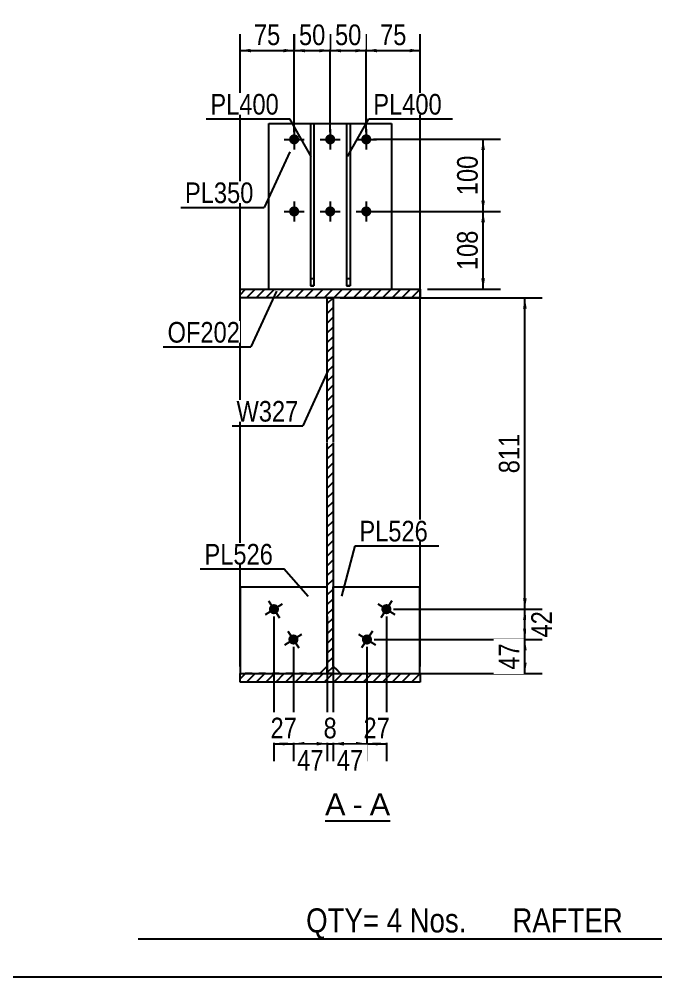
# Model space of a CAD drawing. Header units: millimetres. Extents: x -64 to 339, y -192 to 85.
# Drawn here: x 96.4 to 184.7, y -192.4 to -59.5 of the extents above; entities that cross this region are included whole.
import ezdxf

# ---------------------------------------------------------------- set-up
doc = ezdxf.new("R2010")
doc.units = ezdxf.units.MM
doc.linetypes.add('DXK_LINE_DOT1', pattern=[1.8814, 0.9407, -0.9407])
doc.styles.add('Arial', font='ARIAL.TTF', dxfattribs={"height": 0.2})
doc.styles.add('Arial Narrow', font='ARIALN.TTF', dxfattribs={"height": 0.2})

# ---------------------------------------------------------------- blocks, each defined once
blk = doc.blocks.new('Unknown-627019314-13507')
at = {"color": 5, "linetype": 'Continuous'}
blk.add_line((-61.02, -192.43), (338.98, -192.43), dxfattribs=at)
blk = doc.blocks.new('Unknown-627019314-12 - 17549')
at = {"color": 7, "linetype": 'Continuous'}
blk.add_line((138.78, -170.78), (147.81, -170.78), dxfattribs=at)
at = {"color": 0, "linetype": 'Continuous'}
for points in [[(141.63, -170.03), (141.63, -166.83), (138.78, -166.83), (138.78, -170.03)], [(144.01, -170.03), (144.01, -166.83), (142.59, -166.83), (142.59, -170.03)], [(147.81, -170.03), (147.81, -166.83), (144.97, -166.83), (144.97, -170.03)]]:
    blk.add_wipeout(points, dxfattribs=at)
at = {"color": 96, "linetype": 'Continuous', "style": 'Arial'}
for s, p in [('A', (138.78, -170.03)), ('A', (144.97, -170.03)), ('-', (142.59, -170.03))]:
    blk.add_text(s, height=3.06, dxfattribs=at).set_placement(p)
blk = doc.blocks.new('Part-627019314-17608 - 17549')
at = {"color": 2, "linetype": 'Continuous'}
for p, q in [((139.93, -138.32), (151.93, -138.32)), ((139.93, -149.32), (139.93, -138.32)), ((151.93, -150.32), (151.93, -138.32)), ((139.93, -149.32), (140.93, -150.32)), ((140.93, -150.32), (151.93, -150.32)), ((140.93, -150.32), (140.93, -150.32))]:
    blk.add_line(p, q, dxfattribs=at)
at = {"color": 7, "linetype": 'DXK_LINE_DOT1'}
for p, q in [((139.93, -138.32), (151.93, -138.32)), ((140.93, -150.32), (139.93, -149.32)), ((140.93, -150.32), (151.93, -150.32))]:
    blk.add_line(p, q, dxfattribs=at)
blk = doc.blocks.new('Part-627019314-17600 - 17549')
at = {"color": 2, "linetype": 'Continuous'}
for p, q in [((131, -97.02), (131, -74.02)), ((131, -74.02), (148, -74.02)), ((148, -74.02), (148, -97.02))]:
    blk.add_line(p, q, dxfattribs=at)
at = {"color": 7, "linetype": 'DXK_LINE_DOT1'}
for p, q in [((131, -74.02), (148, -74.02)), ((131, -97.02), (131, -97.02)), ((131, -97.02), (131, -97.02)), ((131, -97.02), (148, -97.02)), ((148, -97.02), (148, -97.02)), ((148, -97.02), (148, -97.02))]:
    blk.add_line(p, q, dxfattribs=at)
blk = doc.blocks.new('Part-627019314-17607 - 17549')
at = {"color": 2, "linetype": 'Continuous'}
for p, q in [((141.75, -74.02), (141.75, -96.51)), ((141.75, -74.02), (142.25, -74.02)), ((142.25, -74.02), (142.25, -96.51)), ((141.75, -96.51), (142.25, -96.51)), ((141.75, -96.52), (142.25, -96.52))]:
    blk.add_line(p, q, dxfattribs=at)
at = {"color": 7, "linetype": 'DXK_LINE_DOT1'}
for p, q in [((141.75, -95.52), (142.25, -95.52)), ((141.75, -96.51), (141.75, -96.52)), ((142.25, -96.51), (142.25, -96.52))]:
    blk.add_line(p, q, dxfattribs=at)
blk = doc.blocks.new('Part-627019314-17551 - 17549')
at = {"linetype": 'Continuous'}
h = blk.add_hatch(dxfattribs=at)
h.set_pattern_fill('', scale=0.3, style=0, pattern_type=0)
h.set_pattern_definition([(45, (151.999, -97.0159), (-0.67352, 0.67352), [])])
h.paths.add_polyline_path([(152, -98.22), (152, -97.02), (127, -97.02), (127, -98.22)])
at = {"color": 2, "linetype": 'Continuous'}
for p, q in [((127, -97.02), (127, -97.02)), ((127, -98.22), (127, -97.02)), ((127, -97.02), (152, -97.02)), ((127, -98.22), (127, -98.22)), ((152, -98.22), (127, -98.22)), ((152, -97.02), (152, -97.02)), ((152, -97.02), (152, -98.22)), ((152, -98.22), (152, -98.22))]:
    blk.add_line(p, q, dxfattribs=at)
blk = doc.blocks.new('Part-627019314-17562 - 17549')
at = {"linetype": 'Continuous'}
h = blk.add_hatch(dxfattribs=at)
h.set_pattern_fill('', scale=0.3, style=0, pattern_type=0)
h.set_pattern_definition([(45, (151.999, -150.346), (-0.67352, 0.67352), [])])
h.paths.add_polyline_path([(152, -151.55), (152, -150.35), (127, -150.35), (127, -151.55)])
at = {"color": 2, "linetype": 'Continuous'}
for p, q in [((127, -150.35), (127, -150.35)), ((127, -151.55), (127, -150.35)), ((127, -150.35), (152, -150.35)), ((152, -150.35), (152, -150.35)), ((152, -150.35), (152, -151.55)), ((127, -151.55), (127, -151.55)), ((152, -151.55), (127, -151.55)), ((152, -151.55), (152, -151.55))]:
    blk.add_line(p, q, dxfattribs=at)
blk = doc.blocks.new('Part-627019314-17641 - 17549')
at = {"color": 2, "linetype": 'Continuous'}
for p, q in [((136.75, -74.02), (136.75, -96.51)), ((136.75, -74.02), (137.25, -74.02)), ((137.25, -74.02), (137.25, -96.51)), ((136.75, -96.51), (137.25, -96.51)), ((136.75, -96.52), (137.25, -96.52))]:
    blk.add_line(p, q, dxfattribs=at)
at = {"color": 7, "linetype": 'DXK_LINE_DOT1'}
for p, q in [((136.75, -95.52), (137.25, -95.52)), ((136.75, -96.51), (136.75, -96.52)), ((137.25, -96.51), (137.25, -96.52))]:
    blk.add_line(p, q, dxfattribs=at)
blk = doc.blocks.new('Part-627019314-17633 - 17549')
at = {"color": 2, "linetype": 'Continuous'}
for p, q in [((127.07, -138.32), (139.07, -138.32)), ((127.07, -150.32), (127.07, -138.32)), ((139.07, -149.32), (139.07, -138.32)), ((138.07, -150.32), (139.07, -149.32)), ((127.07, -150.32), (138.07, -150.32)), ((138.07, -150.32), (138.07, -150.32))]:
    blk.add_line(p, q, dxfattribs=at)
at = {"color": 7, "linetype": 'DXK_LINE_DOT1'}
for p, q in [((127.07, -138.32), (139.07, -138.32)), ((138.07, -150.32), (139.07, -149.32)), ((138.07, -150.32), (127.07, -150.32))]:
    blk.add_line(p, q, dxfattribs=at)
blk = doc.blocks.new('Part-627019314-17660 - 17549')
at = {"linetype": 'Continuous'}
h = blk.add_hatch(dxfattribs=at)
h.set_pattern_fill('', scale=0.3, style=0, pattern_type=0)
h.set_pattern_definition([(45, (139.899, -98.2159), (-0.67352, 0.67352), [])])
h.paths.add_polyline_path([(139.9, -150.35), (139.9, -98.22), (139.1, -98.22), (139.1, -150.35)])
at = {"color": 2, "linetype": 'Continuous'}
for p, q in [((139.1, -118.22), (139.1, -98.22)), ((139.1, -98.22), (139.9, -98.22)), ((139.9, -98.22), (139.9, -118.22)), ((139.1, -150.35), (139.1, -118.32)), ((139.9, -118.32), (139.9, -150.35)), ((139.9, -150.35), (139.1, -150.35))]:
    blk.add_line(p, q, dxfattribs=at)
blk = doc.blocks.new('Bolt-627019314-17684 - 17549')
at = {"linetype": 'Continuous'}
for points in [[(135.2, -76.22), (135.18, -76.36), (135.14, -76.5), (135.07, -76.63), (134.97, -76.74), (134.85, -76.82), (134.72, -76.88), (134.57, -76.91), (134.43, -76.91), (134.28, -76.88), (134.15, -76.82), (134.03, -76.74), (133.93, -76.63), (133.86, -76.5), (133.81, -76.36), (133.8, -76.22), (133.81, -76.07), (133.86, -75.93), (133.93, -75.8), (134.03, -75.69), (134.15, -75.61), (134.28, -75.55), (134.43, -75.52), (134.57, -75.52), (134.72, -75.55), (134.85, -75.61), (134.97, -75.69), (135.07, -75.8), (135.14, -75.93), (135.18, -76.07)], [(140.2, -76.22), (140.18, -76.36), (140.14, -76.5), (140.07, -76.63), (139.97, -76.74), (139.85, -76.82), (139.72, -76.88), (139.57, -76.91), (139.43, -76.91), (139.28, -76.88), (139.15, -76.82), (139.03, -76.74), (138.93, -76.63), (138.86, -76.5), (138.81, -76.36), (138.8, -76.22), (138.81, -76.07), (138.86, -75.93), (138.93, -75.8), (139.03, -75.69), (139.15, -75.61), (139.28, -75.55), (139.43, -75.52), (139.57, -75.52), (139.72, -75.55), (139.85, -75.61), (139.97, -75.69), (140.07, -75.8), (140.14, -75.93), (140.18, -76.07)], [(145.2, -76.22), (145.18, -76.36), (145.14, -76.5), (145.07, -76.63), (144.97, -76.74), (144.85, -76.82), (144.72, -76.88), (144.57, -76.91), (144.43, -76.91), (144.28, -76.88), (144.15, -76.82), (144.03, -76.74), (143.93, -76.63), (143.86, -76.5), (143.81, -76.36), (143.8, -76.22), (143.81, -76.07), (143.86, -75.93), (143.93, -75.8), (144.03, -75.69), (144.15, -75.61), (144.28, -75.55), (144.43, -75.52), (144.57, -75.52), (144.72, -75.55), (144.85, -75.61), (144.97, -75.69), (145.07, -75.8), (145.14, -75.93), (145.18, -76.07)], [(135.2, -86.22), (135.18, -86.36), (135.14, -86.5), (135.07, -86.63), (134.97, -86.74), (134.85, -86.82), (134.72, -86.88), (134.57, -86.91), (134.43, -86.91), (134.28, -86.88), (134.15, -86.82), (134.03, -86.74), (133.93, -86.63), (133.86, -86.5), (133.81, -86.36), (133.8, -86.22), (133.81, -86.07), (133.86, -85.93), (133.93, -85.8), (134.03, -85.69), (134.15, -85.61), (134.28, -85.55), (134.43, -85.52), (134.57, -85.52), (134.72, -85.55), (134.85, -85.61), (134.97, -85.69), (135.07, -85.8), (135.14, -85.93), (135.18, -86.07)], [(140.2, -86.22), (140.18, -86.36), (140.14, -86.5), (140.07, -86.63), (139.97, -86.74), (139.85, -86.82), (139.72, -86.88), (139.57, -86.91), (139.43, -86.91), (139.28, -86.88), (139.15, -86.82), (139.03, -86.74), (138.93, -86.63), (138.86, -86.5), (138.81, -86.36), (138.8, -86.22), (138.81, -86.07), (138.86, -85.93), (138.93, -85.8), (139.03, -85.69), (139.15, -85.61), (139.28, -85.55), (139.43, -85.52), (139.57, -85.52), (139.72, -85.55), (139.85, -85.61), (139.97, -85.69), (140.07, -85.8), (140.14, -85.93), (140.18, -86.07)], [(145.2, -86.22), (145.18, -86.36), (145.14, -86.5), (145.07, -86.63), (144.97, -86.74), (144.85, -86.82), (144.72, -86.88), (144.57, -86.91), (144.43, -86.91), (144.28, -86.88), (144.15, -86.82), (144.03, -86.74), (143.93, -86.63), (143.86, -86.5), (143.81, -86.36), (143.8, -86.22), (143.81, -86.07), (143.86, -85.93), (143.93, -85.8), (144.03, -85.69), (144.15, -85.61), (144.28, -85.55), (144.43, -85.52), (144.57, -85.52), (144.72, -85.55), (144.85, -85.61), (144.97, -85.69), (145.07, -85.8), (145.14, -85.93), (145.18, -86.07)]]:
    blk.add_hatch(color=3, dxfattribs=at).paths.add_polyline_path(points)
at = {"color": 3, "linetype": 'Continuous'}
for p, q in [((134.5, -74.82), (134.5, -77.62)), ((139.5, -74.82), (139.5, -77.62)), ((144.5, -74.82), (144.5, -77.62)), ((133.1, -76.22), (135.9, -76.22)), ((138.1, -76.22), (140.9, -76.22)), ((143.1, -76.22), (145.9, -76.22)), ((134.5, -84.82), (134.5, -87.62)), ((139.5, -84.82), (139.5, -87.62)), ((144.5, -84.82), (144.5, -87.62)), ((133.1, -86.22), (135.9, -86.22)), ((138.1, -86.22), (140.9, -86.22)), ((143.1, -86.22), (145.9, -86.22))]:
    blk.add_line(p, q, dxfattribs=at)
blk = doc.blocks.new('Bolt-627019314-17688 - 17549')
at = {"linetype": 'Continuous'}
for points in [[(147.89, -141.79), (147.8, -141.9), (147.68, -141.99), (147.55, -142.06), (147.41, -142.1), (147.27, -142.11), (147.12, -142.08), (146.98, -142.03), (146.86, -141.95), (146.76, -141.85), (146.68, -141.73), (146.62, -141.59), (146.6, -141.45), (146.61, -141.3), (146.64, -141.16), (146.71, -141.03), (146.8, -140.92), (146.91, -140.82), (147.04, -140.76), (147.19, -140.72), (147.33, -140.71), (147.48, -140.73), (147.61, -140.78), (147.74, -140.86), (147.84, -140.96), (147.92, -141.09), (147.97, -141.22), (148, -141.37), (147.99, -141.51), (147.95, -141.65)], [(145.19, -145.99), (145.1, -146.11), (144.98, -146.2), (144.85, -146.27), (144.71, -146.31), (144.57, -146.32), (144.42, -146.29), (144.28, -146.24), (144.16, -146.16), (144.06, -146.06), (143.98, -145.94), (143.92, -145.8), (143.9, -145.66), (143.91, -145.51), (143.94, -145.37), (144.01, -145.24), (144.1, -145.12), (144.21, -145.03), (144.34, -144.96), (144.49, -144.93), (144.63, -144.92), (144.78, -144.94), (144.91, -144.99), (145.04, -145.07), (145.14, -145.17), (145.22, -145.29), (145.27, -145.43), (145.3, -145.58), (145.29, -145.72), (145.25, -145.86)]]:
    blk.add_hatch(color=3, dxfattribs=at).paths.add_polyline_path(points)
at = {"color": 3, "linetype": 'Continuous'}
for p, q in [((146.12, -140.65), (148.48, -142.16)), ((148.05, -140.23), (146.54, -142.59)), ((145.35, -144.44), (143.84, -146.79)), ((143.42, -144.86), (145.78, -146.37))]:
    blk.add_line(p, q, dxfattribs=at)
blk = doc.blocks.new('Bolt-627019314-17705 - 17549')
at = {"linetype": 'Continuous'}
for points in [[(132.29, -141.03), (132.35, -141.16), (132.39, -141.3), (132.4, -141.45), (132.37, -141.59), (132.32, -141.73), (132.24, -141.85), (132.14, -141.95), (132.01, -142.03), (131.88, -142.08), (131.73, -142.11), (131.59, -142.1), (131.44, -142.06), (131.31, -141.99), (131.2, -141.9), (131.11, -141.79), (131.04, -141.65), (131.01, -141.51), (131, -141.37), (131.02, -141.22), (131.08, -141.09), (131.16, -140.96), (131.26, -140.86), (131.38, -140.78), (131.52, -140.73), (131.67, -140.71), (131.81, -140.72), (131.95, -140.76), (132.08, -140.82), (132.2, -140.92)], [(134.99, -145.24), (135.05, -145.37), (135.09, -145.51), (135.1, -145.66), (135.07, -145.8), (135.02, -145.94), (134.94, -146.06), (134.84, -146.16), (134.71, -146.24), (134.58, -146.29), (134.43, -146.32), (134.29, -146.31), (134.14, -146.27), (134.01, -146.2), (133.9, -146.11), (133.81, -145.99), (133.74, -145.86), (133.71, -145.72), (133.7, -145.58), (133.72, -145.43), (133.78, -145.29), (133.86, -145.17), (133.96, -145.07), (134.08, -144.99), (134.22, -144.94), (134.37, -144.92), (134.51, -144.93), (134.65, -144.96), (134.78, -145.03), (134.9, -145.12)]]:
    blk.add_hatch(color=3, dxfattribs=at).paths.add_polyline_path(points)
at = {"color": 3, "linetype": 'Continuous'}
for p, q in [((130.52, -142.16), (132.88, -140.65)), ((130.94, -140.23), (132.46, -142.59)), ((133.64, -144.44), (135.15, -146.79)), ((133.22, -146.37), (135.58, -144.86))]:
    blk.add_line(p, q, dxfattribs=at)
blk = doc.blocks.new('StraightDimension-627019314-17751 - 17549')
at = {"linetype": 'Continuous'}
for points in [[(166.25, -142.91), (166.5, -141.41), (166.75, -142.91)], [(166.75, -144.12), (166.5, -145.62), (166.25, -144.12)]]:
    blk.add_hatch(color=7, dxfattribs=at).paths.add_polyline_path(points)
at = {"color": 7, "linetype": 'Continuous'}
for p, q in [((148.3, -141.41), (168.75, -141.41)), ((166.5, -145.62), (166.5, -141.41)), ((145.6, -145.62), (168.75, -145.62))]:
    blk.add_line(p, q, dxfattribs=at)
at = {"color": 0}
blk.add_wipeout([(170.85, -141.08), (166.65, -141.08), (166.65, -145.94), (170.85, -145.94)], dxfattribs=at)
at = {"color": 3, "style": 'Arial Narrow'}
blk.add_text('42', height=2.863, rotation=90.0002, dxfattribs=at).set_placement((170.25, -145.34))
blk = doc.blocks.new('StraightDimension-627019314-17752 - 17549')
at = {"linetype": 'Continuous'}
for points in [[(166.25, -147.12), (166.5, -145.62), (166.75, -147.12)], [(166.75, -148.85), (166.5, -150.35), (166.25, -148.85)]]:
    blk.add_hatch(color=7, dxfattribs=at).paths.add_polyline_path(points)
at = {"color": 7, "linetype": 'Continuous'}
for p, q in [((145.6, -145.62), (168.9, -145.62)), ((166.5, -150.35), (166.5, -145.62)), ((140.9, -150.35), (168.9, -150.35))]:
    blk.add_line(p, q, dxfattribs=at)
at = {"color": 0}
blk.add_wipeout([(166.35, -145.55), (162.15, -145.55), (162.15, -150.41), (166.35, -150.41)], dxfattribs=at)
at = {"color": 3, "style": 'Arial Narrow'}
blk.add_text('47', height=2.863, rotation=90.0002, dxfattribs=at).set_placement((165.75, -149.81))
blk = doc.blocks.new('StraightDimension-627019314-17944 - 17549')
at = {"linetype": 'Continuous'}
for points in [[(135.9, -160.33), (134.4, -160.08), (135.9, -159.83)], [(137.6, -159.83), (139.1, -160.08), (137.6, -160.33)]]:
    blk.add_hatch(color=7, dxfattribs=at).paths.add_polyline_path(points)
at = {"color": 7, "linetype": 'Continuous'}
for p, q in [((139.1, -142.41), (139.1, -162.33)), ((134.4, -146.62), (134.4, -162.33)), ((134.4, -160.08), (139.1, -160.08))]:
    blk.add_line(p, q, dxfattribs=at)
at = {"color": 0}
blk.add_wipeout([(139.18, -164.43), (139.18, -160.23), (134.32, -160.23), (134.32, -164.43)], dxfattribs=at)
at = {"color": 3, "style": 'Arial Narrow'}
blk.add_text('47', height=2.863, dxfattribs=at).set_placement((134.92, -163.83))
blk = doc.blocks.new('StraightDimension-627019314-17794 - 17549')
at = {"linetype": 'Continuous'}
for points in [[(146, -64.14), (144.5, -63.89), (146, -63.64)], [(150.5, -63.64), (152, -63.89), (150.5, -64.14)]]:
    blk.add_hatch(color=7, dxfattribs=at).paths.add_polyline_path(points)
at = {"color": 7, "linetype": 'Continuous'}
for p, q in [((144.5, -75.21), (144.5, -61.64)), ((152, -149.35), (152, -61.64)), ((144.5, -63.89), (152, -63.89))]:
    blk.add_line(p, q, dxfattribs=at)
at = {"color": 0}
blk.add_wipeout([(150.68, -63.74), (150.68, -59.54), (145.82, -59.54), (145.82, -63.74)], dxfattribs=at)
at = {"color": 3, "style": 'Arial Narrow'}
blk.add_text('75', height=2.863, dxfattribs=at).set_placement((146.42, -63.14))
blk = doc.blocks.new('StraightDimension-627019314-17750 - 17549')
at = {"linetype": 'Continuous'}
for points in [[(166.25, -99.72), (166.5, -98.22), (166.75, -99.72)], [(166.75, -139.91), (166.5, -141.41), (166.25, -139.91)]]:
    blk.add_hatch(color=7, dxfattribs=at).paths.add_polyline_path(points)
at = {"color": 7, "linetype": 'Continuous'}
for p, q in [((140.9, -98.22), (168.9, -98.22)), ((166.5, -141.41), (166.5, -98.22)), ((148.3, -141.41), (168.9, -141.41))]:
    blk.add_line(p, q, dxfattribs=at)
at = {"color": 0}
blk.add_wipeout([(166.35, -116.47), (162.15, -116.47), (162.15, -123.15), (166.35, -123.15)], dxfattribs=at)
at = {"color": 3, "style": 'Arial Narrow'}
blk.add_text('811', height=2.863, rotation=90.0002, dxfattribs=at).set_placement((165.75, -122.55))
blk = doc.blocks.new('StraightDimension-627019314-17795 - 17549')
at = {"linetype": 'Continuous'}
for points in [[(141, -64.14), (139.5, -63.89), (141, -63.64)], [(143, -63.64), (144.5, -63.89), (143, -64.14)]]:
    blk.add_hatch(color=7, dxfattribs=at).paths.add_polyline_path(points)
at = {"color": 7, "linetype": 'Continuous'}
for p, q in [((139.5, -75.21), (139.5, -61.64)), ((144.5, -75.21), (144.5, -61.64)), ((139.5, -63.89), (144.5, -63.89))]:
    blk.add_line(p, q, dxfattribs=at)
at = {"color": 0}
blk.add_wipeout([(144.43, -63.74), (144.43, -59.54), (139.57, -59.54), (139.57, -63.74)], dxfattribs=at)
at = {"color": 3, "style": 'Arial Narrow'}
blk.add_text('50', height=2.863, dxfattribs=at).set_placement((140.17, -63.14))
blk = doc.blocks.new('StraightDimension-627019314-17941 - 17549')
at = {"linetype": 'Continuous'}
for points in [[(146.1, -160.33), (144.6, -160.08), (146.1, -159.83)], [(145.8, -159.83), (147.3, -160.08), (145.8, -160.33)]]:
    blk.add_hatch(color=7, dxfattribs=at).paths.add_polyline_path(points)
at = {"color": 7, "linetype": 'Continuous'}
for p, q in [((147.3, -142.41), (147.3, -162.48)), ((144.6, -146.62), (144.6, -162.48)), ((144.6, -160.08), (147.3, -160.08))]:
    blk.add_line(p, q, dxfattribs=at)
at = {"color": 0}
blk.add_wipeout([(148.38, -159.93), (148.38, -155.73), (143.52, -155.73), (143.52, -159.93)], dxfattribs=at)
at = {"color": 3, "style": 'Arial Narrow'}
blk.add_text('27', height=2.863, dxfattribs=at).set_placement((144.12, -159.33))
blk = doc.blocks.new('StraightDimension-627019314-17796 - 17549')
at = {"linetype": 'Continuous'}
for points in [[(136, -64.14), (134.5, -63.89), (136, -63.64)], [(138, -63.64), (139.5, -63.89), (138, -64.14)]]:
    blk.add_hatch(color=7, dxfattribs=at).paths.add_polyline_path(points)
at = {"color": 7, "linetype": 'Continuous'}
for p, q in [((134.5, -75.21), (134.5, -61.64)), ((139.5, -75.21), (139.5, -61.64)), ((134.5, -63.89), (139.5, -63.89))]:
    blk.add_line(p, q, dxfattribs=at)
at = {"color": 0}
blk.add_wipeout([(139.43, -63.74), (139.43, -59.54), (134.57, -59.54), (134.57, -63.74)], dxfattribs=at)
at = {"color": 3, "style": 'Arial Narrow'}
blk.add_text('50', height=2.863, dxfattribs=at).set_placement((135.17, -63.14))
blk = doc.blocks.new('StraightDimension-627019314-17797 - 17549')
at = {"linetype": 'Continuous'}
for points in [[(128.5, -64.14), (127, -63.89), (128.5, -63.64)], [(133, -63.64), (134.5, -63.89), (133, -64.14)]]:
    blk.add_hatch(color=7, dxfattribs=at).paths.add_polyline_path(points)
at = {"color": 7, "linetype": 'Continuous'}
for p, q in [((127, -149.35), (127, -61.64)), ((134.5, -75.21), (134.5, -61.64)), ((127, -63.89), (134.5, -63.89))]:
    blk.add_line(p, q, dxfattribs=at)
at = {"color": 0}
blk.add_wipeout([(133.18, -63.74), (133.18, -59.54), (128.32, -59.54), (128.32, -63.74)], dxfattribs=at)
at = {"color": 3, "style": 'Arial Narrow'}
blk.add_text('75', height=2.863, dxfattribs=at).set_placement((128.92, -63.14))
blk = doc.blocks.new('StraightDimension-627019314-17920 - 17549')
at = {"linetype": 'Continuous'}
for points in [[(160.46, -77.71), (160.71, -76.21), (160.96, -77.71)], [(160.96, -84.71), (160.71, -86.21), (160.46, -84.71)]]:
    blk.add_hatch(color=7, dxfattribs=at).paths.add_polyline_path(points)
at = {"color": 7, "linetype": 'Continuous'}
for p, q in [((145.5, -76.21), (163.11, -76.21)), ((160.71, -86.21), (160.71, -76.21)), ((145.5, -86.21), (163.11, -86.21))]:
    blk.add_line(p, q, dxfattribs=at)
at = {"color": 0}
blk.add_wipeout([(160.56, -77.87), (156.36, -77.87), (156.36, -84.56), (160.56, -84.56)], dxfattribs=at)
at = {"color": 3, "style": 'Arial Narrow'}
blk.add_text('100', height=2.863, rotation=90.0002, dxfattribs=at).set_placement((159.96, -83.96))
blk = doc.blocks.new('StraightDimension-627019314-17921 - 17549')
at = {"linetype": 'Continuous'}
for points in [[(160.46, -87.71), (160.71, -86.21), (160.96, -87.71)], [(160.96, -95.52), (160.71, -97.02), (160.46, -95.52)]]:
    blk.add_hatch(color=7, dxfattribs=at).paths.add_polyline_path(points)
at = {"color": 7, "linetype": 'Continuous'}
for p, q in [((145.5, -86.21), (163.11, -86.21)), ((160.71, -97.02), (160.71, -86.21)), ((153, -97.02), (163.11, -97.02))]:
    blk.add_line(p, q, dxfattribs=at)
at = {"color": 0}
blk.add_wipeout([(160.56, -88.27), (156.36, -88.27), (156.36, -94.96), (160.56, -94.96)], dxfattribs=at)
at = {"color": 3, "style": 'Arial Narrow'}
blk.add_text('108', height=2.863, rotation=90.0002, dxfattribs=at).set_placement((159.96, -94.36))
blk = doc.blocks.new('StraightDimension-627019314-17942 - 17549')
at = {"linetype": 'Continuous'}
for points in [[(141.4, -160.33), (139.9, -160.08), (141.4, -159.83)], [(143.1, -159.83), (144.6, -160.08), (143.1, -160.33)]]:
    blk.add_hatch(color=7, dxfattribs=at).paths.add_polyline_path(points)
at = {"color": 7, "linetype": 'Continuous'}
for p, q in [((139.9, -142.41), (139.9, -162.33)), ((144.6, -146.62), (144.6, -162.33)), ((139.9, -160.08), (144.6, -160.08))]:
    blk.add_line(p, q, dxfattribs=at)
at = {"color": 0}
blk.add_wipeout([(144.68, -164.43), (144.68, -160.23), (139.82, -160.23), (139.82, -164.43)], dxfattribs=at)
at = {"color": 3, "style": 'Arial Narrow'}
blk.add_text('47', height=2.863, dxfattribs=at).set_placement((140.42, -163.83))
blk = doc.blocks.new('StraightDimension-627019314-17943 - 17549')
at = {"linetype": 'Continuous'}
for points in [[(137.6, -159.83), (139.1, -160.08), (137.6, -160.33)], [(141.4, -160.33), (139.9, -160.08), (141.4, -159.83)]]:
    blk.add_hatch(color=7, dxfattribs=at).paths.add_polyline_path(points)
at = {"color": 7, "linetype": 'Continuous'}
for p, q in [((139.1, -142.41), (139.1, -162.48)), ((139.9, -142.41), (139.9, -162.48)), ((139.1, -160.08), (139.9, -160.08))]:
    blk.add_line(p, q, dxfattribs=at)
at = {"color": 0}
blk.add_wipeout([(141.01, -159.93), (141.01, -155.73), (137.98, -155.73), (137.98, -159.93)], dxfattribs=at)
at = {"color": 3, "style": 'Arial Narrow'}
blk.add_text('8', height=2.86, dxfattribs=at).set_placement((138.58, -159.33))
blk = doc.blocks.new('StraightDimension-627019314-17945 - 17549')
at = {"linetype": 'Continuous'}
for points in [[(133.2, -160.33), (131.7, -160.08), (133.2, -159.83)], [(132.9, -159.83), (134.4, -160.08), (132.9, -160.33)]]:
    blk.add_hatch(color=7, dxfattribs=at).paths.add_polyline_path(points)
at = {"color": 7, "linetype": 'Continuous'}
for p, q in [((131.7, -142.41), (131.7, -162.48)), ((134.4, -146.62), (134.4, -162.48)), ((131.7, -160.08), (134.4, -160.08))]:
    blk.add_line(p, q, dxfattribs=at)
at = {"color": 0}
blk.add_wipeout([(135.48, -159.93), (135.48, -155.73), (130.62, -155.73), (130.62, -159.93)], dxfattribs=at)
at = {"color": 3, "style": 'Arial Narrow'}
blk.add_text('27', height=2.863, dxfattribs=at).set_placement((131.22, -159.33))
blk = doc.blocks.new('CBS_CALLOFF-627019314-19241')
at = {"color": 7, "linetype": 'Continuous'}
blk.add_line((112.86, -187.16), (229.09, -187.18), dxfattribs=at)
at = {"color": 3, "linetype": 'Continuous', "style": 'Arial Narrow'}
blk.add_text('QTY= 4 Nos.      RAFTER     MKD : RF20', height=3.3405, dxfattribs=at).set_placement((136.16, -186.27))
blk = doc.blocks.new('Mark-627019314-17994 - 17549')
at = {"color": 7, "linetype": 'Continuous'}
blk.add_line((136.46, -139.63), (133.06, -135.82), dxfattribs=at)
at = {"color": 0}
blk.add_wipeout([(131.56, -135.22), (131.56, -132.22), (122.06, -132.22), (122.06, -135.22)], dxfattribs=at)
blk.add_wipeout([(131.56, -135.22), (131.56, -132.22), (122.06, -132.22), (122.06, -135.22)], dxfattribs=at)
at = {"color": 7, "linetype": 'Continuous'}
blk.add_line((121.46, -135.82), (133.06, -135.82), dxfattribs=at)
at = {"color": 3, "style": 'Arial Narrow'}
blk.add_text('PL526', height=2.863, dxfattribs=at).set_placement((122.06, -135.22))
blk = doc.blocks.new('Mark-627019314-19225 - 17549')
at = {"color": 0}
blk.add_wipeout([(154.98, -72.78), (154.98, -69.78), (145.48, -69.78), (145.48, -72.78)], dxfattribs=at)
blk.add_wipeout([(154.98, -72.78), (154.98, -69.78), (145.48, -69.78), (145.48, -72.78)], dxfattribs=at)
at = {"color": 7, "linetype": 'Continuous'}
for p, q in [((141.88, -78.58), (144.88, -73.38)), ((144.88, -73.38), (156.48, -73.38))]:
    blk.add_line(p, q, dxfattribs=at)
at = {"color": 3, "style": 'Arial Narrow'}
blk.add_text('PL400', height=2.863, dxfattribs=at).set_placement((145.48, -72.78))
blk = doc.blocks.new('Mark-627019314-17914 - 17549')
at = {"color": 7, "linetype": 'Continuous'}
blk.add_line((133.9, -77.93), (130.36, -85.66), dxfattribs=at)
at = {"color": 0}
blk.add_wipeout([(128.86, -85.06), (128.86, -82.06), (119.36, -82.06), (119.36, -85.06)], dxfattribs=at)
blk.add_wipeout([(128.86, -85.06), (128.86, -82.06), (119.36, -82.06), (119.36, -85.06)], dxfattribs=at)
at = {"color": 7, "linetype": 'Continuous'}
blk.add_line((118.76, -85.66), (130.36, -85.66), dxfattribs=at)
at = {"color": 3, "style": 'Arial Narrow'}
blk.add_text('PL350', height=2.863, dxfattribs=at).set_placement((119.36, -85.06))
blk = doc.blocks.new('Mark-627019314-17726 - 17549')
at = {"color": 0}
blk.add_wipeout([(135.09, -115.38), (135.09, -112.38), (126.5, -112.38), (126.5, -115.38)], dxfattribs=at)
blk.add_wipeout([(135.09, -115.38), (135.09, -112.38), (126.5, -112.38), (126.5, -115.38)], dxfattribs=at)
at = {"color": 7, "linetype": 'Continuous'}
for p in [(139.23, -108.24), (125.9, -115.98)]:
    blk.add_line(p, (135.69, -115.98), dxfattribs=at)
at = {"color": 3, "style": 'Arial Narrow'}
blk.add_text('W327', height=2.863, dxfattribs=at).set_placement((126.5, -115.38))
blk = doc.blocks.new('Mark-627019314-17911 - 17549')
at = {"color": 7, "linetype": 'Continuous'}
blk.add_line((132.03, -97.29), (128.49, -105.02), dxfattribs=at)
at = {"color": 0}
blk.add_wipeout([(126.99, -104.42), (126.99, -101.42), (116.94, -101.42), (116.94, -104.42)], dxfattribs=at)
blk.add_wipeout([(126.99, -104.42), (126.99, -101.42), (116.94, -101.42), (116.94, -104.42)], dxfattribs=at)
at = {"color": 7, "linetype": 'Continuous'}
blk.add_line((116.34, -105.02), (128.49, -105.02), dxfattribs=at)
at = {"color": 3, "style": 'Arial Narrow'}
blk.add_text('OF202', height=2.863, dxfattribs=at).set_placement((116.94, -104.42))
blk = doc.blocks.new('Mark-627019314-17991 - 17549')
at = {"color": 0}
blk.add_wipeout([(153.06, -132.01), (153.06, -129.01), (143.55, -129.01), (143.55, -132.01)], dxfattribs=at)
blk.add_wipeout([(153.06, -132.01), (153.06, -129.01), (143.55, -129.01), (143.55, -132.01)], dxfattribs=at)
at = {"color": 7, "linetype": 'Continuous'}
for p, q in [((141.09, -139.59), (142.95, -132.61)), ((142.95, -132.61), (154.56, -132.61))]:
    blk.add_line(p, q, dxfattribs=at)
at = {"color": 3, "style": 'Arial Narrow'}
blk.add_text('PL526', height=2.863, dxfattribs=at).set_placement((143.55, -132.01))
blk = doc.blocks.new('Mark-627019314-19229 - 17549')
at = {"color": 7, "linetype": 'Continuous'}
blk.add_line((136.88, -78.58), (133.88, -73.38), dxfattribs=at)
at = {"color": 0}
blk.add_wipeout([(132.38, -72.78), (132.38, -69.78), (122.88, -69.78), (122.88, -72.78)], dxfattribs=at)
blk.add_wipeout([(132.38, -72.78), (132.38, -69.78), (122.88, -69.78), (122.88, -72.78)], dxfattribs=at)
at = {"color": 7, "linetype": 'Continuous'}
blk.add_line((122.28, -73.38), (133.88, -73.38), dxfattribs=at)
at = {"color": 3, "style": 'Arial Narrow'}
blk.add_text('PL400', height=2.863, dxfattribs=at).set_placement((122.88, -72.78))

msp = doc.modelspace()

# ---------------------------------------------------------------- block references
for name in ['Unknown-627019314-13507', 'Part-627019314-17600 - 17549', 'Part-627019314-17641 - 17549', 'Part-627019314-17607 - 17549', 'Bolt-627019314-17684 - 17549', 'Part-627019314-17551 - 17549', 'Part-627019314-17660 - 17549', 'Part-627019314-17633 - 17549', 'Part-627019314-17608 - 17549', 'Bolt-627019314-17705 - 17549', 'Bolt-627019314-17688 - 17549', 'Part-627019314-17562 - 17549', 'CBS_CALLOFF-627019314-19241']:
    msp.add_blockref(name, (0, 0))

# ---------------------------------------------------------------- next in the draw order: block references
for name in ['StraightDimension-627019314-17751 - 17549', 'StraightDimension-627019314-17944 - 17549', 'Unknown-627019314-12 - 17549']:
    msp.add_blockref(name, (0, 0))

# ---------------------------------------------------------------- next in the draw order: block references
msp.add_blockref('StraightDimension-627019314-17752 - 17549', (0, 0))

# ---------------------------------------------------------------- next in the draw order: block references
msp.add_blockref('StraightDimension-627019314-17794 - 17549', (0, 0))

# ---------------------------------------------------------------- next in the draw order: block references
for name in ['StraightDimension-627019314-17795 - 17549', 'StraightDimension-627019314-17920 - 17549', 'StraightDimension-627019314-17750 - 17549', 'StraightDimension-627019314-17941 - 17549']:
    msp.add_blockref(name, (0, 0))

# ---------------------------------------------------------------- next in the draw order: block references
for name in ['StraightDimension-627019314-17796 - 17549', 'Mark-627019314-19225 - 17549', 'StraightDimension-627019314-17921 - 17549', 'Mark-627019314-17991 - 17549', 'StraightDimension-627019314-17942 - 17549']:
    msp.add_blockref(name, (0, 0))

# ---------------------------------------------------------------- next in the draw order: block references
for name in ['StraightDimension-627019314-17797 - 17549', 'StraightDimension-627019314-17943 - 17549']:
    msp.add_blockref(name, (0, 0))

# ---------------------------------------------------------------- next in the draw order: block references
for name in ['Mark-627019314-17914 - 17549', 'Mark-627019314-17911 - 17549', 'Mark-627019314-17726 - 17549', 'Mark-627019314-17994 - 17549', 'StraightDimension-627019314-17945 - 17549']:
    msp.add_blockref(name, (0, 0))

# ---------------------------------------------------------------- next in the draw order: block references
msp.add_blockref('Mark-627019314-19229 - 17549', (0, 0))

doc.saveas('drawing.dxf')
